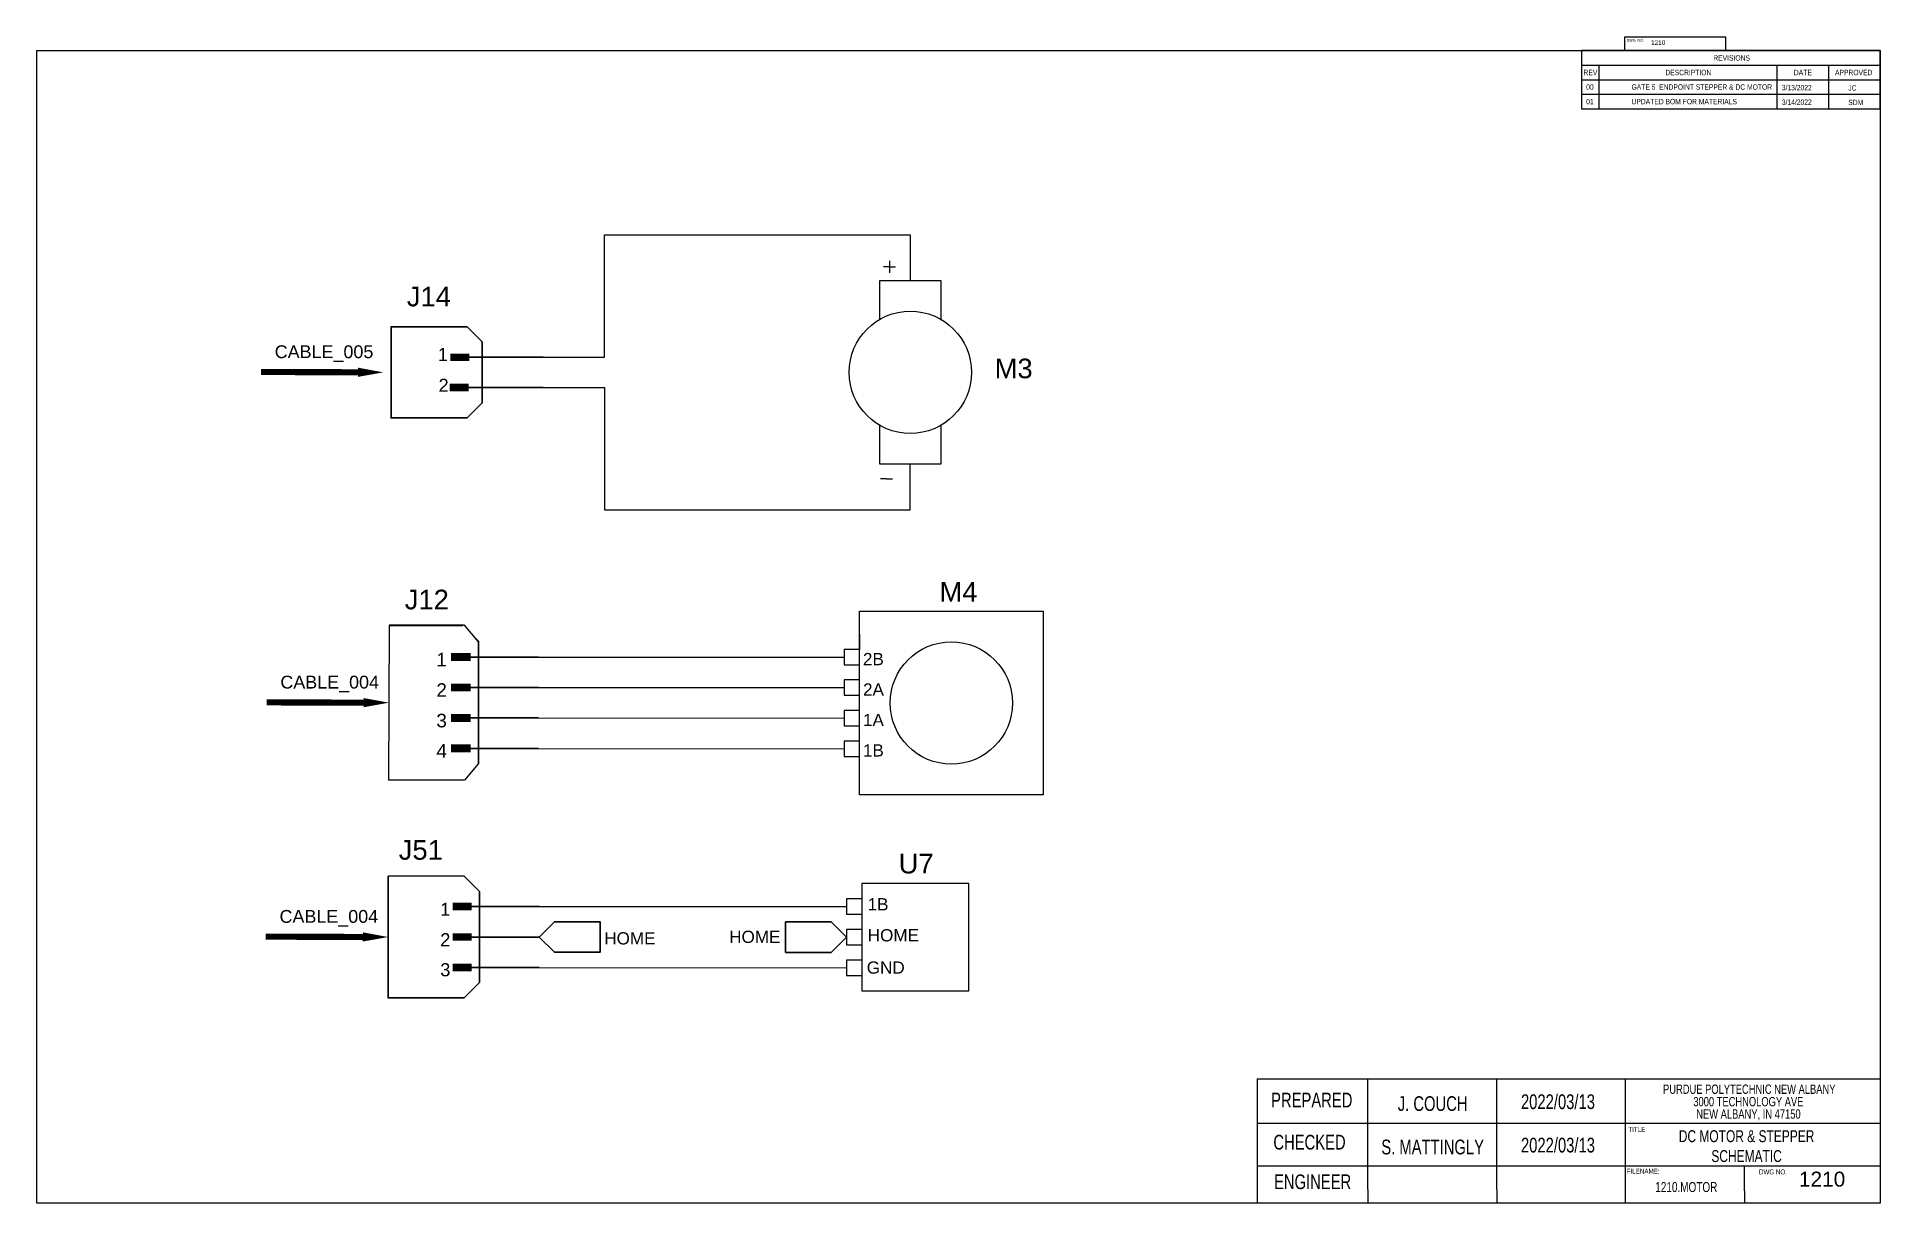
# Model space of a CAD drawing. Header units: inches. Extents: x 2.5 to 50.5, y 2.4 to 32.8.
import ezdxf

# ---------------------------------------------------------------- set-up
doc = ezdxf.new("R2010")
doc.units = ezdxf.units.IN
doc.header["$MEASUREMENT"] = 0
for name, color, linetype, true_color in [('PDF5_Text', 7, 'Continuous', 0xa44a4a), ('PDF7_Geometry', 7, 'Continuous', 0xa54949), ('PDF7_Solid Fills', 7, 'Continuous', 0xa54949), ('PDF7_Text', 7, 'Continuous', 0xa44a4a)]:
    doc.layers.add(name, color=color, linetype=linetype, true_color=true_color)
doc.layers.add('SLD-0', color=7, linetype='Continuous')
doc.styles.add('PDF Arial', font='arial.ttf')
doc.styles.add('SLDTEXTSTYLE0', font='TXT', dxfattribs={"width": 0.75})
doc.styles.get("Standard").update_dxf_attribs({"font": 'arial.ttf'})

# ---------------------------------------------------------------- blocks, each defined once
blk = doc.blocks.new('SW_NOTE_0_8')
at = {"layer": 'SLD-0', "color": 0, "char_height": 0.125, "attachment_point": 2, "style": 'SLDTEXTSTYLE0'}
for s, insert in [('PURDUE POLYTECHNIC NEW ALBANY', (1.434, 0.161)), ('3000 TECHNOLOGY AVE', (1.422, -0.006)), ('NEW ALBANY, IN 47150', (1.423, -0.172))]:
    blk.add_mtext(s, dxfattribs=dict(at, insert=insert))
blk = doc.blocks.new('SW_TABLEANNOTATION_0')
at = {"color": 0, "linetype": 'Continuous', "lineweight": 25}
for p, q in [((0, 0), (0, -0.338)), ((0, 0), (0.4, 0)), ((0, 0), (0, -1.015)), ((6.955, 0), (0, 0)), ((0.4, 0), (4.55, 0)), ((4.55, 0), (5.75, 0)), ((5.75, 0), (6.955, 0)), ((6.955, 0), (6.955, -0.338)), ((6.955, -1.015), (6.955, 0)), ((0, -0.338), (0, -0.677)), ((0, -0.338), (0.4, -0.338)), ((0, -0.338), (0, -1.354)), ((0.4, -0.338), (0.4, -0.677)), ((0.4, -0.338), (4.55, -0.338)), ((4.55, -0.338), (4.55, -0.677)), ((4.55, -0.338), (5.75, -0.338)), ((5.75, -0.338), (5.75, -0.677)), ((5.75, -0.338), (6.955, -0.338)), ((6.955, -0.338), (6.955, -0.677)), ((6.955, -1.354), (6.955, -0.338)), ((0, -0.677), (0.4, -0.677)), ((0, -0.677), (0, -1.015)), ((0, -0.677), (6.955, -0.677)), ((0.4, -0.677), (4.55, -0.677)), ((0.4, -0.677), (0.4, -1.015)), ((4.55, -0.677), (5.75, -0.677)), ((4.55, -0.677), (4.55, -1.015)), ((5.75, -0.677), (6.955, -0.677)), ((5.75, -0.677), (5.75, -1.015)), ((6.955, -0.677), (6.955, -1.015)), ((0, -1.015), (0.4, -1.015)), ((0, -1.015), (6.955, -1.015)), ((0, -1.015), (0, -1.354)), ((0.4, -1.015), (4.55, -1.015)), ((0.4, -1.015), (0.4, -1.354)), ((4.55, -1.015), (5.75, -1.015)), ((4.55, -1.015), (4.55, -1.354)), ((5.75, -1.015), (6.955, -1.015)), ((5.75, -1.015), (5.75, -1.354)), ((6.955, -1.015), (6.955, -1.354)), ((0, -1.354), (0.4, -1.354)), ((0, -1.354), (6.955, -1.354)), ((0.4, -1.354), (4.55, -1.354)), ((4.55, -1.354), (5.75, -1.354)), ((5.75, -1.354), (6.955, -1.354))]:
    blk.add_line(p, q, dxfattribs=at)
at = {"color": 0, "linetype": 'Continuous', "lineweight": 18, "char_height": 0.125, "attachment_point": 1, "style": 'SLDTEXTSTYLE0'}
for s, insert in [('REVISIONS', (3.069, -0.107)), ('REV', (0.046, -0.446)), ('00', (0.108, -0.784)), ('GATE 5  ENDPOINT STEPPER & DC MOTOR', (1.164, -0.784)), ('DESCRIPTION', (1.952, -0.446)), ('3/13/2022', (4.665, -0.799)), ('DATE', (4.946, -0.446)), ('APPROVED', (5.904, -0.446)), ('01', (0.108, -1.123)), ('UPDATED BOM FOR MATERIALS', (1.164, -1.123)), ('3/14/2022', (4.665, -1.137))]:
    blk.add_mtext(s, dxfattribs=dict(at, insert=insert))
at = {"color": 0, "linetype": 'Continuous', "lineweight": 18, "char_height": 0.125, "width": 0.1862, "attachment_point": 1, "style": 'SLDTEXTSTYLE0'}
for s, insert in [('JC', (6.213, -0.805)), ('SDM', (6.213, -1.143))]:
    blk.add_mtext(s, dxfattribs=dict(at, insert=insert))

msp = doc.modelspace()

# ---------------------------------------------------------------- linework, layer by layer
for p, q in [((2.512, 2.402), (2.512, 32.402)), ((2.512, 32.402), (50.512, 32.402)), ((50.512, 32.402), (50.512, 2.402)), ((17.29, 24.425), (17.29, 27.611)), ((17.29, 27.611), (25.257, 27.611)), ((25.257, 27.611), (25.257, 26.418)), ((24.717, 26.934), (24.717, 26.618)), ((24.717, 26.776), (24.559, 26.776)), ((24.717, 26.776), (24.875, 26.776)), ((15.696, 24.425), (17.29, 24.425)), ((15.696, 23.632), (17.29, 23.632)), ((17.29, 23.632), (17.29, 20.445)), ((25.257, 20.445), (25.257, 21.638)), ((24.638, 21.256), (24.48, 21.256)), ((24.638, 21.256), (24.796, 21.256)), ((17.29, 20.445), (25.257, 20.445)), ((23.936, 16.816), (23.538, 16.816)), ((23.538, 16.816), (23.538, 16.418)), ((23.936, 17.215), (23.936, 16.816)), ((15.571, 16.617), (23.538, 16.617)), ((23.538, 16.418), (23.936, 16.418)), ((23.936, 16.02), (23.538, 16.02)), ((23.538, 16.02), (23.538, 15.621)), ((15.571, 15.825), (23.538, 15.821)), ((23.538, 15.621), (23.936, 15.621)), ((15.571, 15.032), (23.538, 15.024)), ((23.936, 15.223), (23.538, 15.223)), ((23.538, 15.223), (23.538, 14.825)), ((23.538, 14.825), (23.936, 14.825)), ((23.936, 14.426), (23.538, 14.426)), ((23.538, 14.426), (23.538, 14.028)), ((15.571, 14.24), (23.538, 14.227)), ((23.538, 14.028), (23.936, 14.028)), ((23.993, 10.719), (23.993, 10.321)), ((26.782, 10.719), (23.993, 10.719)), ((26.782, 7.931), (26.782, 10.719)), ((15.595, 10.122), (23.595, 10.122)), ((23.993, 10.321), (23.595, 10.321)), ((23.595, 10.321), (23.595, 9.923)), ((23.993, 10.321), (23.993, 8.329)), ((23.595, 9.923), (23.993, 9.923)), ((23.993, 9.524), (23.595, 9.524)), ((23.595, 9.524), (23.595, 9.126)), ((23.595, 9.126), (23.993, 9.126)), ((23.993, 8.728), (23.595, 8.728)), ((23.595, 8.728), (23.595, 8.329)), ((15.595, 8.537), (23.595, 8.529)), ((23.595, 8.329), (23.993, 8.329)), ((23.993, 8.329), (23.993, 7.931)), ((23.993, 7.931), (26.782, 7.931)), ((34.289, 5.637), (34.289, 2.402)), ((40.65, 5.637), (50.511, 5.637)), ((50.512, 2.402), (2.512, 2.402)), ((37.168, 2.759), (37.168, 2.402)), ((40.527, 2.759), (40.527, 2.402)), ((46.984, 2.726), (46.984, 2.402)), ((50.512, 2.402), (50.512, 2.402))]:
    msp.add_line(p, q)
for points in [[(24.46, 25.408), (24.46, 26.418), (26.053, 26.418), (26.053, 25.408)], [(26.053, 22.648), (26.053, 21.638), (24.46, 21.638), (24.46, 22.648)]]:
    msp.add_lwpolyline(points)
msp.add_lwpolyline([(23.936, 17.812), (28.716, 17.812), (28.716, 13.032), (23.936, 13.032)], close=True)
for centre in [(25.257, 24.028), (26.326, 15.422)]:
    msp.add_circle(centre, 1.593)
at = {"layer": 'PDF5_Text', "color": 0, "const_width": 0.159}
for points in [[(8.347, 24.036), (10.218, 24.032)], [(10.218, 24.032), (10.875, 24.03)], [(8.495, 15.436), (10.365, 15.432)], [(10.365, 15.432), (11.022, 15.43)], [(8.472, 9.337), (10.343, 9.333)], [(10.343, 9.333), (11, 9.331)]]:
    msp.add_lwpolyline(points, dxfattribs=at)
at = {"layer": 'PDF5_Text', "color": 0}
for points in [[(10.875, 24.03, 0.239, 0, 0), (11.532, 24.028, 0, 0, 0)], [(11.022, 15.43, 0.239, 0, 0), (11.68, 15.429, 0, 0, 0)], [(11, 9.331, 0.239, 0, 0), (11.657, 9.329, 0, 0, 0)]]:
    msp.add_lwpolyline(points, format="xyseb", dxfattribs=at)
at = {"layer": 'PDF7_Geometry'}
for p, q in [((11.69, 17.443), (11.67, 13.414)), ((13.651, 17.443), (11.69, 17.443)), ((14.011, 17.013), (13.651, 17.443)), ((14.011, 16.617), (14.011, 17.013)), ((14.011, 14.24), (14.011, 13.844)), ((14.011, 13.844), (13.651, 13.414)), ((13.651, 13.414), (11.67, 13.414))]:
    msp.add_line(p, q, dxfattribs=at)
at = {"layer": 'PDF7_Geometry', "lineweight": 35}
msp.add_lwpolyline([(13.715, 22.84), (11.734, 22.84), (11.734, 25.217), (13.715, 25.217), (14.111, 24.821), (14.111, 23.236)], close=True, dxfattribs=at)
for points in [[(15.696, 24.425), (13.517, 24.425)], [(15.696, 23.632), (13.517, 23.632)], [(13.6, 17.439), (11.69, 17.439)], [(14.011, 13.844), (14.011, 17.028), (13.934, 17.105)], [(14.011, 16.617), (13.395, 16.617)], [(15.571, 16.617), (14.011, 16.617)], [(14.011, 15.825), (13.395, 15.825)], [(15.571, 15.825), (14.011, 15.825)], [(14.011, 15.032), (13.395, 15.032)], [(15.571, 15.032), (14.011, 15.032)], [(14.011, 14.24), (13.395, 14.24)], [(15.571, 14.24), (14.011, 14.24)], [(11.657, 10.914), (11.657, 7.744), (13.638, 7.744), (14.035, 8.141), (14.035, 10.518)], [(14.035, 10.122), (13.44, 10.122)], [(15.595, 10.122), (14.035, 10.122)], [(14.035, 9.329), (13.44, 9.329)], [(15.595, 9.329), (14.035, 9.329)], [(14.035, 8.537), (13.44, 8.537)], [(15.595, 8.537), (14.035, 8.537)]]:
    msp.add_lwpolyline(points, dxfattribs=at)
at = {"layer": 'PDF7_Geometry', "color": 5, "lineweight": 35}
for points in [[(15.595, 9.329), (15.991, 9.726), (17.18, 9.726), (17.18, 8.933), (15.991, 8.933)], [(23.595, 9.325), (23.199, 8.929), (22.01, 8.929), (22.01, 9.721), (23.199, 9.721)]]:
    msp.add_lwpolyline(points, close=True, dxfattribs=at)
at = {"layer": 'PDF7_Solid Fills'}
for p, q in [((13.639, 10.914), (11.657, 10.914)), ((14.035, 10.518), (13.639, 10.914)), ((14.035, 10.122), (14.035, 10.518))]:
    msp.add_line(p, q, dxfattribs=at)
at = {"layer": 'PDF7_Solid Fills', "lineweight": 0, "transparency": 33554559}
for points in [[(13.773, 24.518), (13.278, 24.518), (13.773, 24.32), (13.278, 24.32)], [(13.755, 23.73), (13.259, 23.73), (13.755, 23.532), (13.259, 23.532)], [(13.293, 16.72), (13.806, 16.72), (13.293, 16.514), (13.806, 16.514)], [(13.293, 15.928), (13.806, 15.928), (13.293, 15.722), (13.806, 15.722)], [(13.293, 15.135), (13.806, 15.135), (13.293, 14.93), (13.806, 14.93)], [(13.293, 14.343), (13.806, 14.343), (13.293, 14.137), (13.806, 14.137)], [(13.837, 10.221), (13.342, 10.221), (13.837, 10.023), (13.342, 10.023)], [(13.837, 9.428), (13.342, 9.428), (13.837, 9.23), (13.342, 9.23)], [(13.837, 8.636), (13.342, 8.636), (13.837, 8.438), (13.342, 8.438)]]:
    msp.add_solid(points, dxfattribs=at)
at = {"layer": 'SLD-0', "color": 7, "linetype": 'Continuous', "lineweight": 25}
for p, q in [((43.864, 32.402), (43.864, 32.761)), ((43.864, 32.761), (46.493, 32.761)), ((46.493, 32.402), (46.493, 32.761)), ((34.289, 5.637), (43.885, 5.637)), ((37.168, 2.759), (37.168, 5.637)), ((40.527, 2.759), (40.527, 5.637)), ((43.885, 2.402), (43.885, 5.637)), ((34.289, 4.483), (50.512, 4.483)), ((34.289, 3.373), (50.512, 3.373)), ((46.984, 2.726), (46.984, 3.373))]:
    msp.add_line(p, q, dxfattribs=at)

# ---------------------------------------------------------------- block references
at = {"color": 7, "linetype": 'Continuous', "lineweight": 18, "xscale": 1.118033988749895, "yscale": 1.118033988749895, "zscale": 1.118033988749895}
msp.add_blockref('SW_TABLEANNOTATION_0', (42.736, 32.402), dxfattribs=at)
at = {"layer": 'SLD-0', "xscale": 1.941207928188159, "yscale": 1.941207928188159, "zscale": 1.552966342550527}
msp.add_blockref('SW_NOTE_0_8', (44.32, 5.177), dxfattribs=at)

# ---------------------------------------------------------------- texts
at = {"attachment_point": 1}
for s, width, gutter_width, insert, char_height in [('1210', 1.61993, 0.534, (44.547, 32.671), 0.1195), ('M3', 3.85756, 1.593, (27.452, 24.385), 0.5105), ('  M4', 3.85756, 1.593, (25.621, 18.57), 0.5105), (' U7', 3.85756, 1.593, (24.755, 11.495), 0.5105), ('1210', 1.89499, 0.625, (48.397, 3.221), 0.3882)]:
    msp.add_mtext_dynamic_manual_height_columns(s, width=width, gutter_width=gutter_width, heights=[0], dxfattribs=dict(at, insert=insert, char_height=char_height))
at = {"layer": 'PDF5_Text', "color": 0, "char_height": 0.334, "attachment_point": 7, "style": 'PDF Arial'}
for s, insert in [('CABLE_005', (8.706, 24.301)), ('CABLE_004', (8.853, 15.701)), ('CABLE_004', (8.831, 9.602))]:
    msp.add_mtext(s, dxfattribs=dict(at, insert=insert))
at = {"layer": 'PDF7_Text', "color": 7, "style": 'PDF Arial'}
for s, insert, char_height, attachment_point in [('J14', (13.295, 25.739), 0.5105, 9), ('1', (13.217, 24.323), 0.34, 9), ('2', (13.236, 23.521), 0.34, 9), ('J12', (13.241, 17.852), 0.5105, 9), ('1', (12.915, 16.375), 0.353, 7), ('2B ', (24.023, 16.405), 0.3187, 7), ('2', (12.915, 15.582), 0.353, 7), ('2A ', (24.025, 15.613), 0.3187, 7), ('3', (12.915, 14.782), 0.353, 7), ('1A ', (24.025, 14.82), 0.3187, 7), ('4', (12.915, 13.997), 0.353, 7), ('1B ', (24.023, 14.028), 0.3187, 7), ('J51', (13.084, 11.334), 0.5105, 9), ('1', (13.28, 9.881), 0.34, 9), ('1B ', (24.144, 10.022), 0.3187, 7), ('2', (13.28, 9.088), 0.34, 9), ('HOME', (17.287, 9.131), 0.3187, 7), ('HOME', (20.54, 9.17), 0.3187, 7), ('HOME', (24.148, 9.211), 0.3187, 7), ('3', (13.28, 8.303), 0.34, 9), ('GND ', (24.122, 8.37), 0.3187, 7)]:
    msp.add_mtext(s, dxfattribs=dict(at, insert=insert, char_height=char_height, attachment_point=attachment_point))
at = {"layer": 'SLD-0', "style": 'SLDTEXTSTYLE0'}
for s, insert, char_height, attachment_point in [('DWG. NO.', (44.135, 32.709), 0.0746, 2), ('PREPARED', (35.711, 5.276), 0.3838, 2), ('TITLE', (44.175, 4.385), 0.1294, 2), ('CHECKED', (35.652, 4.18), 0.3838, 2), ('DC MOTOR & STEPPER^JSCHEMATIC', (47.034, 4.3), 0.31059, 2), ('ENGINEER', (35.733, 3.15), 0.3838, 2), ('FILENAME:', (44.341, 3.299), 0.1294, 2), ('1210.MOTOR', (45.465, 2.95), 0.2588, 2), ('DWG NO.', (47.356, 3.279), 0.1294, 1)]:
    msp.add_mtext(s, dxfattribs=dict(at, insert=insert, char_height=char_height, attachment_point=attachment_point))
at = {"layer": 'SLD-0', "attachment_point": 2, "style": 'SLDTEXTSTYLE0'}
for s, insert, char_height, width in [('J. COUCH', (38.859, 5.185), 0.3838, 3.43191), ('2022/03/13', (42.122, 5.234), 0.3838, 2.44698), ('S. MATTINGLY', (38.859, 4.055), 0.38384, 3.43191), ('2022/03/13', (42.122, 4.104), 0.3838, 2.44698)]:
    msp.add_mtext(s, dxfattribs=dict(at, insert=insert, char_height=char_height, width=width))

doc.saveas('drawing.dxf')
